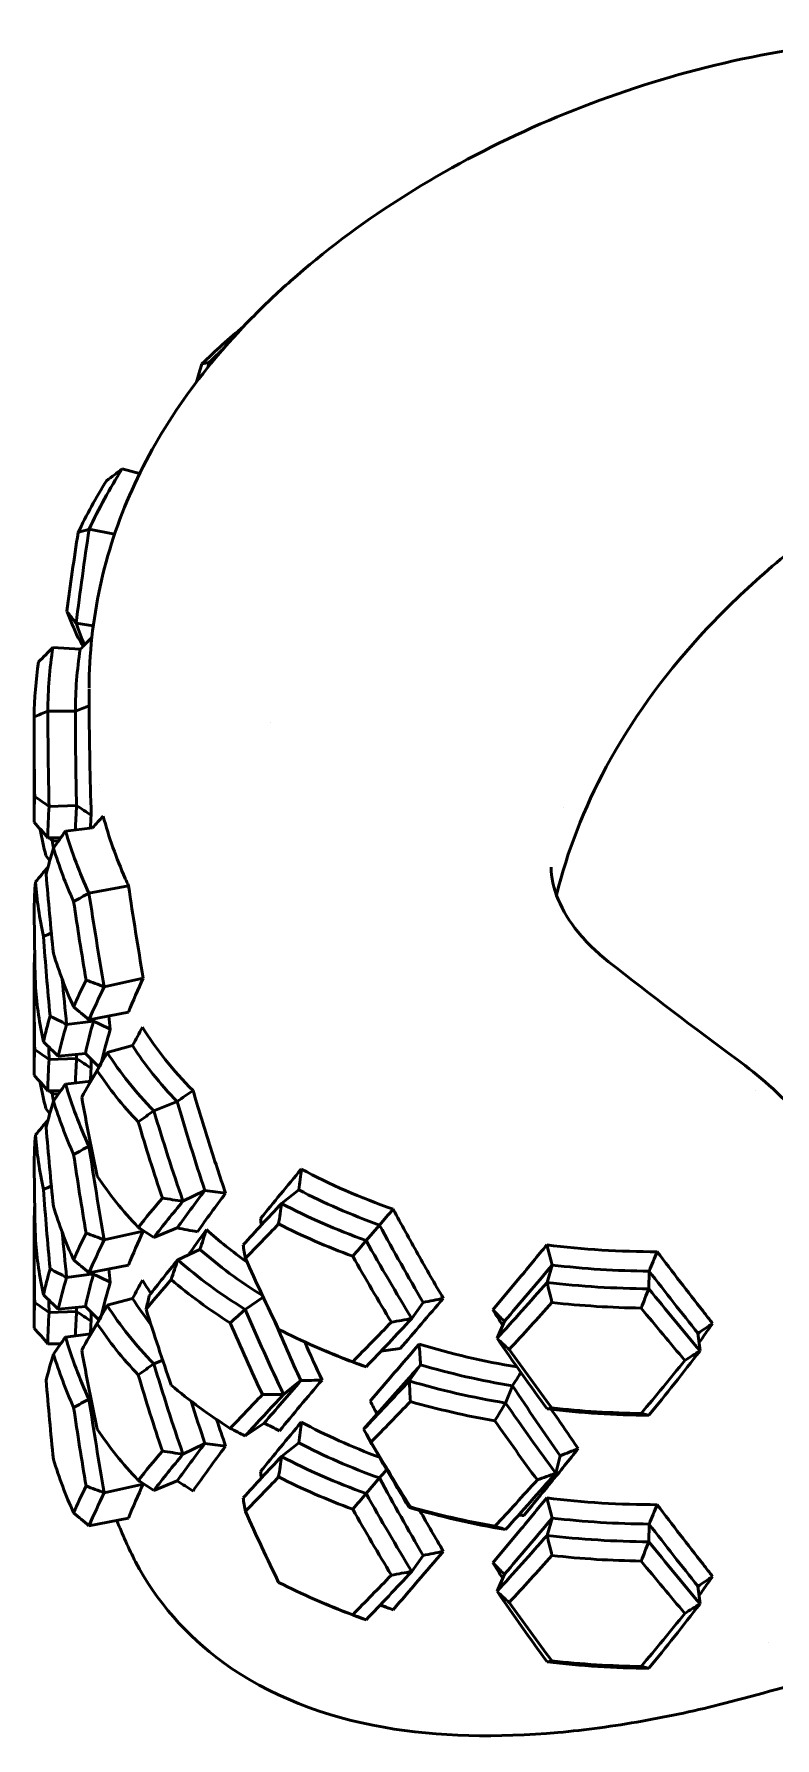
# Model space of a CAD drawing. Header units: millimetres. Extents: x 36 to 3196, y 27 to 5967.
# Drawn here: x 1742 to 1768.9, y 5431 to 5492.9 of the extents above; entities that cross this region are included whole.
import ezdxf

# ---------------------------------------------------------------- set-up
doc = ezdxf.new("R2010")
doc.units = ezdxf.units.MM
doc.layers.add('외형선(ISO)', color=7, linetype='Continuous', lineweight=50)

msp = doc.modelspace()

# ---------------------------------------------------------------- linework, layer by layer
at = {"layer": '외형선(ISO)'}
for p, q in [((1748.3756, 5481.0228), (1748.4487, 5480.9921)), ((1745.8436, 5476.9808), (1745.2098, 5477.1479)), ((1744.0079, 5474.958), (1744.9316, 5474.7814)), ((1743.5362, 5471.5386), (1744.1542, 5471.4418)), ((1743.6854, 5470.5996), (1742.6904, 5470.6639)), ((1744.0088, 5469.184), (1744.0088, 5469.1842)), ((1744.0089, 5469.1489), (1744.0089, 5468.722)), ((1742.5089, 5468.3447), (1743.5089, 5468.3445)), ((1742.0089, 5464.4889), (1742.0089, 5467.5929)), ((1750.6089, 5467.9194), (1750.6089, 5467.9194)), ((1744.4014, 5465.6902), (1744.4014, 5465.6902)), ((1742.5536, 5464.8855), (1743.5524, 5464.9174)), ((1761.2437, 5464.8613), (1761.2438, 5464.8614)), ((1742.981, 5463.7483), (1742.5089, 5463.7484)), ((1744.1313, 5464.1078), (1743.149, 5463.9873)), ((1742.6705, 5463.6386), (1742.894, 5463.625)), ((1744.0029, 5461.7309), (1745.4408, 5462.0054)), ((1742.0089, 5455.2963), (1742.0089, 5458.4004)), ((1745.9751, 5458.6483), (1744.5603, 5458.328)), ((1743.188, 5456.9638), (1744.1692, 5457.0879)), ((1745.4408, 5457.4091), (1744.0029, 5457.1347)), ((1742.5536, 5455.6929), (1743.5524, 5455.7249)), ((1743.8733, 5455.9029), (1742.8837, 5455.8105)), ((1745.5878, 5456.1928), (1744.6621, 5455.9496)), ((1742.981, 5454.5558), (1742.5089, 5454.5559)), ((1742.6705, 5454.4461), (1742.894, 5454.4325)), ((1744.0712, 5454.9079), (1743.149, 5454.7948)), ((1768.2377, 5454.5769), (1768.2377, 5454.577)), ((1747.2085, 5454.1653), (1746.3619, 5453.8232)), ((1744.0029, 5452.5384), (1744.0745, 5452.5521)), ((1748.2172, 5450.9285), (1747.4199, 5450.5406)), ((1751.6295, 5450.9554), (1750.9985, 5450.4567)), ((1745.9751, 5449.4558), (1744.5603, 5449.1355)), ((1746.3619, 5449.2269), (1747.2085, 5449.569)), ((1754.564, 5449.6755), (1754.0762, 5449.1144)), ((1742.0089, 5446.1038), (1742.0089, 5449.2078)), ((1745.4408, 5448.2166), (1744.0029, 5447.9421)), ((1748.0359, 5448.7868), (1747.2296, 5448.4066)), ((1760.8379, 5448.2209), (1760.6561, 5447.5889)), ((1743.188, 5447.7713), (1744.1692, 5447.8953)), ((1764.3678, 5448.0021), (1764.3582, 5447.3593)), ((1745.5878, 5447.0003), (1744.6621, 5446.7571)), ((1750.3386, 5447.0494), (1749.681, 5446.6087)), ((1742.5536, 5446.5004), (1743.5524, 5446.5324)), ((1743.8733, 5446.7104), (1742.8837, 5446.618)), ((1756.1493, 5446.8645), (1755.7389, 5446.2784)), ((1759.1083, 5446.1785), (1758.8421, 5445.5589)), ((1766.2185, 5445.1016), (1766.1416, 5445.7424)), ((1742.981, 5445.3633), (1742.5089, 5445.3634)), ((1744.0712, 5445.7154), (1743.149, 5445.6023)), ((1746.6819, 5444.7599), (1746.3619, 5444.6306)), ((1752.8682, 5444.9861), (1752.5962, 5445.0994)), ((1756.0596, 5444.5925), (1755.6447, 5444.0077)), ((1751.7061, 5444.0211), (1751.0789, 5443.5205)), ((1744.0029, 5443.3459), (1744.0745, 5443.3596)), ((1759.4015, 5443.8298), (1759.1496, 5443.2078)), ((1754.4781, 5442.8121), (1753.9861, 5442.2525)), ((1749.681, 5442.0124), (1750.3732, 5442.4763)), ((1748.2172, 5441.736), (1747.4199, 5441.3481)), ((1751.6295, 5441.7628), (1750.9985, 5441.2641)), ((1760.9696, 5440.6588), (1761.1368, 5441.2925)), ((1745.9751, 5440.2633), (1744.5603, 5439.9429)), ((1747.2085, 5440.3765), (1746.3619, 5440.0344)), ((1754.564, 5440.483), (1754.0762, 5439.9218)), ((1745.4408, 5439.024), (1744.0029, 5438.7496)), ((1760.8379, 5439.0284), (1760.6561, 5438.3963)), ((1764.3678, 5438.8095), (1764.3582, 5438.1668)), ((1756.1493, 5437.672), (1755.7389, 5437.0858)), ((1759.1083, 5436.986), (1758.8421, 5436.3664)), ((1766.2185, 5435.909), (1766.1416, 5436.5499)), ((1752.8682, 5435.7935), (1752.5962, 5435.9069)), ((1768.7227, 5434.51), (1768.7227, 5434.51))]:
    msp.add_line(p, q, dxfattribs=at)
for centre, major_axis, ratio, start_param, end_param in [((1778.6265, 5467.956), (36.6177, 0), 0.6427876, 2.4848437, 2.5559481), ((1778.6265, 5468.339), (36.1177, 0), 0.6427876, 2.5379706, 2.5636088), ((1707.2372, 5431.8312), (46.0368, 48.4597), 0.2102657, 0.2927116, 0.3040821), ((1778.6265, 5467.956), (-36.6177, 0), 0.6427876, 5.9016646, 5.9864106), ((1778.6265, 5468.339), (-36.1177, 0), 0.6427876, 5.8940039, 5.9940713), ((1759.7819, 5496.1438), (-51.9855, -42.0162), 0.0895943, 1.203784, 1.2151542), ((1717.6962, 5419.4603), (38.6466, 54.5359), 0.3735652, 0.4393214, 0.4506918), ((1829.0308, 5499.2318), (95.7364, 0), 0.6427876, 3.6003631, 3.6083764), ((1739.5618, 5490.7297), (-44.6529, -49.7391), 0.2398402, 1.366108, 1.3774783), ((1778.6265, 5468.339), (-36.1177, 0), 0.6427876, 6.1828737, 6.2829412), ((1778.6265, 5468.339), (-35.1177, 0), 0.6427876, 6.1828737, 6.2829412), ((1717.6957, 5454.028), (-34.773, 57.085), 0.4633136, 4.7224056, 4.7276657), ((1741.579, 5489.0297), (-42.4686, -46.9552), 0.2241815, 1.3759878, 1.3855955), ((1778.6265, 5467.956), (-36.6177, 0), 0.6427876, 6.1905344, 6.2752805), ((1778.6265, 5468.722), (-34.6177, 0), 0.6427876, 0, 0.0080949), ((1733.2043, 5409.5172), (31.477, 58.9654), 0.5405831, 0.5698813, 0.5812518), ((1735.569, 5412.257), (28.8996, 56.3301), 0.5483094, 0.5512731, 0.5633493), ((1812.2329, 5507.0862), (95.7364, 0), 0.6427876, 3.8892329, 3.8972463), ((1733.204, 5444.0848), (-42.0724, 51.9401), 0.2962959, 4.8538341, 4.8652044), ((1815.0729, 5508.9996), (99.0875, 0), 0.6427876, 3.9060027, 3.9137424), ((1829.8215, 5432.1258), (-99.0878, 0), 0.6427876, 5.7493833, 5.757123), ((1778.6265, 5468.339), (-34.6177, 0), 0.6427876, 0.1718803, 0.2764005), ((1821.0738, 5498.9533), (95.7364, 0), 0.6427876, 3.744798, 3.7463867), ((1821.0738, 5498.9533), (95.7364, 0), 0.6427876, 3.7506345, 3.7528113), ((1722.5793, 5481.8371), (-37.285, -55.4758), 0.4048837, 1.5094279, 1.5207983), ((1778.6265, 5468.339), (-36.1177, 0), 0.6427876, 0.1885582, 0.2886257), ((1724.8903, 5444.0996), (-38.3927, 54.7162), 0.3793982, 4.7908663, 4.7944428), ((1778.6265, 5467.956), (-36.6177, 0), 0.6427876, 0.1962189, 0.280965), ((1730.5699, 5482.0822), (-40.9498, -52.8296), 0.3213521, 1.4399289, 1.4505738), ((1778.6265, 5463.3597), (-36.6177, 0), 0.6427876, 0.051784, 0.1365301), ((1778.6265, 5468.339), (-34.6177, 0), 0.6427876, 0.2764005, 0.2886257), ((1752.4765, 5402.8249), (24.6747, 62.121), 0.6974778, 0.6884521, 0.6998224), ((1742.4638, 5401.1271), (28.0249, 60.6822), 0.6211418, 0.6356819, 0.6417719), ((1778.6265, 5458.7635), (-36.6177, 0), 0.6427876, 6.2493716, 6.2752805), ((1778.6265, 5464.1258), (-36.6177, 0), 0.6427876, 0.1962189, 0.280965), ((1733.2043, 5400.3247), (31.477, 58.9654), 0.5405831, 0.5805284, 0.5812518), ((1778.6265, 5459.5295), (-36.6177, 0), 0.6427876, 0.051784, 0.1365301), ((1792.6501, 5511.5392), (-95.7364, 0), 0.6427876, 1.0365101, 1.0445234), ((1752.4765, 5437.3934), (-49.466, 44.9552), 0.1393998, 5.009178, 5.0205483), ((1802.6921, 5505.1717), (95.7364, 0), 0.6427876, 4.0336678, 4.0416812), ((1805.074, 5507.3279), (99.0875, 0), 0.6427876, 4.0504376, 4.0581773), ((1742.4637, 5435.6947), (-45.7795, 48.7042), 0.2157372, 4.9290594, 4.9404297), ((1764.5637, 5461.5616), (-20, 0), 0.6427876, 0.3735994, 0.5756728), ((1812.2329, 5497.8936), (95.7364, 0), 0.6427876, 3.8892329, 3.8972463), ((1815.0729, 5499.807), (99.0875, 0), 0.6427876, 3.9060027, 3.9137424), ((1744.3227, 5437.4494), (-43.5487, 45.9552), 0.2000776, 4.919524, 4.9305637), ((1764.5637, 5461.1786), (-21.5, 0), 0.6427876, 0.3880336, 0.5612387), ((1764.5637, 5461.1786), (-20.5, 0), 0.6427876, 0.3880336, 0.5612387), ((1733.204, 5434.8923), (-42.0724, 51.9401), 0.2962959, 4.8538341, 4.8652044), ((1764.5637, 5460.7956), (22, 0), 0.6427876, 3.542116, 3.6903415), ((1821.0738, 5489.7608), (95.7364, 0), 0.6427876, 3.744798, 3.7463867), ((1821.0738, 5489.7608), (95.7364, 0), 0.6427876, 3.7506345, 3.7528113), ((1722.5793, 5472.6446), (-37.285, -55.4758), 0.4048837, 1.5094279, 1.5207983), ((1778.6265, 5459.1465), (-36.1177, 0), 0.6427876, 0.1885582, 0.2886257), ((1724.8903, 5434.9071), (-38.3927, 54.7162), 0.3793982, 4.7908663, 4.7944428), ((1778.6265, 5458.7635), (-36.6177, 0), 0.6427876, 0.1962189, 0.280965), ((1730.5699, 5472.8896), (-40.9498, -52.8296), 0.3213521, 1.4399289, 1.4505738), ((1778.6265, 5454.1672), (-36.6177, 0), 0.6427876, 0.051784, 0.1365301), ((1752.4765, 5393.6324), (24.6747, 62.121), 0.6974778, 0.6884521, 0.6998224), ((1764.5637, 5456.9654), (22, 0), 0.6427876, 3.542116, 3.6903415), ((1764.5637, 5461.5616), (20, 0), 0.6427876, 4.0151921, 4.2172655), ((1742.4638, 5391.9346), (28.0249, 60.6822), 0.6211418, 0.6356819, 0.6417719), ((1760.0599, 5487.0548), (57.4367, 0), 0.6427876, 4.5047123, 4.5181044), ((1764.5637, 5461.1786), (-20.5, 0), 0.6427876, 0.8880336, 1.0612387), ((1778.6265, 5449.5709), (-36.6177, 0), 0.6427876, 6.2493716, 6.2752805), ((1778.6265, 5454.9332), (-36.6177, 0), 0.6427876, 0.1962189, 0.280965), ((1759.4005, 5484.5582), (54.2612, 0), 0.6427876, 4.475568, 4.4897581), ((1764.5637, 5461.1786), (-21.5, 0), 0.6427876, 0.8880336, 1.0612387), ((1733.204, 5391.1313), (31.4776, 58.9662), 0.5405817, 0.58053, 0.5812533), ((1763.8682, 5484.9026), (-57.4374, -0.0003), 0.6427983, 1.2765143, 1.2899062), ((1764.5637, 5456.9654), (20, 0), 0.6427876, 3.7601921, 3.8782395), ((1807.5264, 5452.5915), (-57.4371, 0), 0.6427876, 0.0727605, 0.0791241), ((1764.5637, 5460.7956), (-22, 0), 0.6427876, 0.9005234, 1.0487488), ((1778.6265, 5450.337), (-36.6177, 0), 0.6427876, 0.051784, 0.1365301), ((1792.6501, 5502.3466), (-95.7364, 0), 0.6427876, 1.0365101, 1.0445234), ((1803.5907, 5452.4733), (-54.2612, 0), 0.6427876, 0.1011068, 0.1152969), ((1764.5637, 5461.5616), (20, 0), 0.6427876, 4.5151921, 4.7172655), ((1752.4765, 5428.2008), (-49.466, 44.9552), 0.1393998, 5.009178, 5.0205483), ((1764.5637, 5456.5824), (-21.5, 0), 0.6427876, 0.6330336, 0.8062387), ((1764.5637, 5456.5824), (-20.5, 0), 0.6427876, 0.6330336, 0.8018891), ((1764.5637, 5461.1786), (-20.5, 0), 0.6427876, 1.3880336, 1.5612387), ((1802.6921, 5495.9792), (95.7364, 0), 0.6427876, 4.0336678, 4.0416812), ((1805.074, 5498.1354), (99.0875, 0), 0.6427876, 4.0504376, 4.0581773), ((1764.5637, 5452.3691), (-20, 0), 0.6427876, 0.3735994, 0.4147777), ((1764.5637, 5456.1993), (-22, 0), 0.6427876, 0.6455234, 0.7937488), ((1742.4637, 5426.5022), (-45.7795, 48.7042), 0.2157372, 4.9290594, 4.9404297), ((1764.5637, 5451.9861), (-20.5, 0), 0.6427876, 0.3880336, 0.4668327), ((1799.8144, 5441.7564), (-54.2612, 0), 0.6427876, 6.1292921, 6.1434822), ((1739.5974, 5482.2179), (57.4367, 0), 0.6427876, 5.0047123, 5.0181044), ((1764.5637, 5461.1786), (-21.5, 0), 0.6427876, 1.3880336, 1.5612387), ((1812.2329, 5488.7011), (95.7364, 0), 0.6427876, 3.8892329, 3.8972463), ((1815.0729, 5490.6145), (99.0875, 0), 0.6427876, 3.9060027, 3.9137424), ((1744.3227, 5428.2569), (-43.5487, 45.9552), 0.2000776, 4.919524, 4.9305637), ((1764.5637, 5451.9861), (-21.5, 0), 0.6427876, 0.3880336, 0.5612387), ((1806.9573, 5466.6009), (-57.4367, 0), 0.6427876, 0.5727605, 0.5861526), ((1764.5637, 5460.7956), (-22, 0), 0.6427876, 1.4005234, 1.5487488), ((1719.39, 5488.825), (70.324, -79.2608), 0.0825659, 0.930021, 0.9366571), ((1733.204, 5425.6998), (-42.0724, 51.9401), 0.2962959, 4.8538341, 4.8652044), ((1764.5637, 5451.6031), (-22, 0), 0.6427876, 0.4005234, 0.5487488), ((1764.5637, 5456.9654), (22, 0), 0.6427876, 4.042116, 4.1903415), ((1740.8807, 5479.8237), (54.2612, 0), 0.6427876, 4.975568, 4.9897581), ((1725.2473, 5471.6672), (-57.4368, 0), 0.6427876, 2.3631197, 2.376486), ((1719.39, 5522.0421), (-4.7628, -105.854), 0.6657009, 0.7944166, 0.8010527), ((1722.5793, 5463.452), (-37.285, -55.4758), 0.4048837, 1.5094279, 1.5207983), ((1778.6265, 5449.954), (-36.1177, 0), 0.6427876, 0.1885582, 0.2886257), ((1742.8311, 5481.2214), (-57.4374, 0.0002), 0.6427985, 1.7774123, 1.7899122), ((1764.5637, 5456.9654), (20, 0), 0.6427876, 4.2701921, 4.4597871), ((1803.5919, 5465.2846), (-54.2612, 0), 0.6427876, 0.6011068, 0.6152969), ((1778.6265, 5449.5709), (-36.6177, 0), 0.6427876, 0.1962189, 0.280965), ((1764.5637, 5456.5824), (21.5, 0), 0.6427876, 4.1372186, 4.2028313), ((1764.5637, 5456.5824), (-20.5, 0), 0.6427876, 1.1430336, 1.3162387), ((1728.1594, 5469.9615), (-54.2612, 0), 0.6427876, 2.3339754, 2.3481655), ((1749.5628, 5480.915), (57.4367, 0), 0.6427876, 4.7497123, 4.7631044), ((1764.5637, 5456.5824), (-21.5, 0), 0.6427876, 1.1430336, 1.3162387), ((1752.4765, 5384.4399), (24.6747, 62.121), 0.6974778, 0.6884521, 0.6998224), ((1764.5637, 5452.3691), (22, 0), 0.6427876, 3.787116, 3.9353415), ((1749.8652, 5478.3902), (54.2612, 0), 0.6427876, 4.720568, 4.7347581), ((1808.6047, 5455.1644), (-57.4367, 0), 0.6427876, 0.3277605, 0.3411526), ((1764.5637, 5456.1993), (-22, 0), 0.6427876, 1.1555234, 1.3037488), ((1764.5637, 5456.5824), (21.5, 0), 0.6427876, 4.5296262, 4.7028313), ((1764.5637, 5456.9654), (22, 0), 0.6427876, 4.542116, 4.6903415), ((1764.5637, 5447.7728), (22, 0), 0.6427876, 3.542116, 3.6903415), ((1764.5637, 5452.3691), (20, 0), 0.6427876, 4.0151921, 4.1888933), ((1804.843, 5454.4121), (-54.2612, 0), 0.6427876, 0.3561068, 0.3702969), ((1759.4005, 5475.3657), (54.2612, 0), 0.6427876, 4.475568, 4.4897581), ((1760.0599, 5477.8623), (57.4367, 0), 0.6427876, 4.5047123, 4.5181044), ((1764.5637, 5451.9861), (-20.5, 0), 0.6427876, 0.8880336, 1.0612387), ((1731.2465, 5472.8189), (-57.4367, 0), 0.6427876, 2.1181197, 2.1315117), ((1778.6265, 5445.7407), (-36.6177, 0), 0.6427876, 0.1962189, 0.280965), ((1764.5637, 5451.9861), (-21.5, 0), 0.6427876, 0.8880336, 1.0612387), ((1792.6501, 5493.1541), (-95.7364, 0), 0.6427876, 1.0365101, 1.0445234), ((1807.5259, 5443.3989), (-57.4367, 0), 0.6427876, 0.0727605, 0.0791241), ((1764.5637, 5451.6031), (-22, 0), 0.6427876, 0.9005234, 1.0487488), ((1733.4279, 5470.7103), (-54.2612, 0), 0.6427876, 2.0889754, 2.1031655), ((1803.5907, 5443.2808), (-54.2612, 0), 0.6427876, 0.1011068, 0.1152969), ((1764.5637, 5452.3691), (20, 0), 0.6427876, 4.5151921, 4.7172655), ((1752.4765, 5419.0083), (-49.466, 44.9552), 0.1393998, 5.009178, 5.0205483), ((1764.5637, 5451.9861), (21.5, 0), 0.6427876, 4.2846262, 4.4578313), ((1764.5637, 5452.3691), (22, 0), 0.6427876, 4.297116, 4.4453415), ((1764.5637, 5451.6031), (20, 0), 0.6427876, 4.4630824, 4.4722655), ((1764.5637, 5451.9861), (-20.5, 0), 0.6427876, 1.3880336, 1.5612387), ((1764.5637, 5451.9861), (-21.5, 0), 0.6427876, 1.3880336, 1.5612387), ((1739.5974, 5473.0253), (57.4367, 0), 0.6427876, 5.0047123, 5.0181044), ((1750.133, 5439.7431), (-4.4352, -2.3084), 0.8098143, 6.2831823, 6.283189), ((1740.8807, 5470.6312), (54.2612, 0), 0.6427876, 4.975568, 4.9897581), ((1806.9573, 5457.4084), (-57.4367, 0), 0.6427876, 0.5727605, 0.5861526), ((1764.5637, 5451.6031), (-22, 0), 0.6427876, 1.4005234, 1.5487488), ((1719.39, 5479.6325), (70.324, -79.2608), 0.0825659, 0.930021, 0.9366571), ((1764.5637, 5447.7728), (22, 0), 0.6427876, 4.042116, 4.1903415), ((1725.2473, 5462.4746), (-57.4368, 0), 0.6427876, 2.3631197, 2.376486), ((1719.39, 5512.8495), (-4.7628, -105.854), 0.6657009, 0.7944166, 0.8010527), ((1764.5637, 5447.0068), (20, 0), 0.6427876, 4.1901343, 4.2172655), ((1803.5919, 5456.0921), (-54.2612, 0), 0.6427876, 0.6011068, 0.6152969), ((1728.1594, 5460.769), (-54.2612, 0), 0.6427876, 2.3339754, 2.3481655), ((1764.5637, 5447.3898), (21.5, 0), 0.6427876, 4.1372186, 4.2028313), ((1764.5637, 5447.3898), (21.5, 0), 0.6427876, 4.5296262, 4.7028313), ((1764.5637, 5447.7728), (22, 0), 0.6427876, 4.542116, 4.6903415)]:
    msp.add_ellipse(centre, major_axis=major_axis, ratio=ratio, start_param=start_param, end_param=end_param, dxfattribs=at)
for points, knots in [([(1751.3458, 5483.9863), (1753.723, 5486.0909), (1756.6199, 5487.9521), (1761.4038, 5490.1393), (1763.0767, 5490.7722), (1766.5233, 5491.8018), (1768.308, 5492.2027), (1772.6449, 5492.8394), (1775.2541, 5492.9495), (1777.837, 5492.7701)], [0, 0, 0, 0, 1.1377404, 1.1377404, 1.7013448, 1.7013448, 2.2619713, 2.2619713, 3.0420579, 3.0420579, 3.0420579, 3.0420579]), ([(1744.0088, 5469.1842), (1744.0088, 5471.6651), (1744.5508, 5474.1361), (1746.5832, 5478.6514), (1748.079, 5480.7506), (1750.3715, 5483.0932), (1750.8485, 5483.546), (1751.3458, 5483.9863)], [0, 0, 0, 0, 0.9631201, 0.9631201, 1.9259897, 1.9259897, 2.1640129, 2.1640129, 2.1640129, 2.1640129]), ([(1783.2881, 5481.2589), (1780.96, 5480.5326), (1778.7362, 5479.6569), (1774.5783, 5477.6325), (1772.644, 5476.4839), (1769.1379, 5473.9462), (1767.5659, 5472.557), (1764.8505, 5469.5769), (1763.7071, 5467.9856), (1762.0002, 5464.8182), (1761.3907, 5463.2562), (1760.999, 5461.6613)], [4.22147915, 4.22147915, 4.22147915, 4.22147915, 4.41784313, 4.41784313, 4.61420711, 4.61420711, 4.81057109, 4.81057109, 5.00693507, 5.00693507, 5.18382641, 5.18382641, 5.18382641, 5.18382641]), ([(1760.8046, 5462.6752), (1760.8046, 5462.3161), (1760.8899, 5461.9108), (1761.2271, 5461.1085), (1761.4746, 5460.7026), (1762.0945, 5459.9379), (1762.4731, 5459.5693), (1762.8944, 5459.2409)], [0, 0, 0, 0, 0.17520145, 0.17520145, 0.34183772, 0.34183772, 0.50751576, 0.50751576, 0.50751576, 0.50751576]), ([(1745.9433, 5456.8697), (1745.8847, 5456.7566), (1745.8257, 5456.6437), (1745.7072, 5456.418), (1745.6477, 5456.3053), (1745.5878, 5456.1928)], [0, 0, 0, 0, 0.038256461, 0.038256461, 0.076512757, 0.076512757, 0.076512757, 0.076512757]), ([(1744.6621, 5455.9496), (1744.6032, 5455.838), (1744.5439, 5455.7266), (1744.4248, 5455.504), (1744.365, 5455.3929), (1744.3049, 5455.2819)], [0, 0, 0, 0, 0.037874523, 0.037874523, 0.075749051, 0.075749051, 0.075749051, 0.075749051]), ([(1747.2085, 5454.1653), (1747.3044, 5454.2327), (1747.4006, 5454.2995), (1747.5935, 5454.4321), (1747.6902, 5454.4978), (1747.7872, 5454.563)], [0.000000987, 0.000000987, 0.000000987, 0.000000987, 0.038257658, 0.038257658, 0.076514363, 0.076514363, 0.076514363, 0.076514363]), ([(1747.7872, 5454.563), (1747.9705, 5453.9345), (1748.161, 5453.3091), (1748.5558, 5452.0645), (1748.76, 5451.4455), (1748.971, 5450.8298)], [-0.4041666, -0.4041666, -0.4041666, -0.4041666, -0.20208427, -0.20208427, 0, 0, 0, 0]), ([(1745.7938, 5453.4192), (1745.888, 5453.4875), (1745.9825, 5453.5553), (1746.1718, 5453.69), (1746.2668, 5453.7568), (1746.3619, 5453.8232)], [0.00000098, 0.00000098, 0.00000098, 0.00000098, 0.037875541, 0.037875541, 0.075750116, 0.075750116, 0.075750116, 0.075750116]), ([(1750.2412, 5449.9075), (1750.4763, 5450.1994), (1750.7174, 5450.495), (1751.2114, 5451.0943), (1751.4641, 5451.398), (1751.7223, 5451.7058)], [-0.40416658, -0.40416658, -0.40416658, -0.40416658, -0.20208232, -0.20208232, 0, 0, 0, 0]), ([(1751.7223, 5451.7058), (1751.7079, 5451.5808), (1751.6929, 5451.4557), (1751.662, 5451.2055), (1751.646, 5451.0804), (1751.6295, 5450.9554)], [0, 0, 0, 0, 0.038256461, 0.038256461, 0.076512756, 0.076512756, 0.076512756, 0.076512756]), ([(1748.971, 5450.8298), (1748.7902, 5450.5915), (1748.6143, 5450.3556), (1748.2725, 5449.8887), (1748.1067, 5449.6576), (1747.9461, 5449.4288)], [-0.34642484, -0.34642484, -0.34642484, -0.34642484, -0.1732124, -0.1732124, -0.00000099, -0.00000099, -0.00000099, -0.00000099]), ([(1750.9985, 5450.4567), (1750.9826, 5450.3328), (1750.9662, 5450.209), (1750.9325, 5449.9613), (1750.9151, 5449.8375), (1750.8973, 5449.7137)], [0, 0, 0, 0, 0.037874523, 0.037874523, 0.07574906, 0.07574906, 0.07574906, 0.07574906]), ([(1754.564, 5449.6755), (1754.6458, 5449.7721), (1754.7282, 5449.8682), (1754.8938, 5450.0597), (1754.9771, 5450.1549), (1755.0609, 5450.2497)], [0.000000987, 0.000000987, 0.000000987, 0.000000987, 0.03825766, 0.03825766, 0.076514367, 0.076514367, 0.076514367, 0.076514367]), ([(1755.0609, 5450.2497), (1755.3573, 5449.7), (1755.6576, 5449.1551), (1756.2657, 5448.0751), (1756.5734, 5447.5402), (1756.8844, 5447.0102)], [-0.4041666, -0.4041666, -0.4041666, -0.4041666, -0.20208428, -0.20208428, 0, 0, 0, 0]), ([(1746.3619, 5449.2269), (1746.2668, 5449.2876), (1746.1718, 5449.3481), (1745.9825, 5449.4688), (1745.888, 5449.529), (1745.7938, 5449.589)], [0, 0, 0, 0, 0.037874481, 0.037874481, 0.075748948, 0.075748948, 0.075748948, 0.075748948]), ([(1747.6271, 5448.5941), (1747.6529, 5448.632), (1747.6789, 5448.6701), (1747.8862, 5448.9726), (1748.0746, 5449.2399), (1748.2699, 5449.5104)], [-0.23121183, -0.23121183, -0.23121183, -0.23121183, -0.20208232, -0.20208232, 0, 0, 0, 0]), ([(1748.2699, 5449.5104), (1748.2317, 5449.3897), (1748.1932, 5449.269), (1748.1152, 5449.0278), (1748.0757, 5448.9073), (1748.0359, 5448.7868)], [0, 0, 0, 0, 0.038256461, 0.038256461, 0.076512755, 0.076512755, 0.076512755, 0.076512755]), ([(1753.5933, 5448.5379), (1753.6729, 5448.6347), (1753.7529, 5448.7312), (1753.9139, 5448.9234), (1753.9948, 5449.0191), (1754.0762, 5449.1144)], [0.000000971, 0.000000971, 0.000000971, 0.000000971, 0.037875544, 0.037875544, 0.075750122, 0.075750122, 0.075750122, 0.075750122]), ([(1758.6871, 5446.5922), (1759.009, 5446.9755), (1759.3334, 5447.3639), (1759.9864, 5448.1515), (1760.315, 5448.5506), (1760.6453, 5448.955)], [-0.40416658, -0.40416658, -0.40416658, -0.40416658, -0.20208232, -0.20208232, 0, 0, 0, 0]), ([(1760.6453, 5448.955), (1760.6786, 5448.8331), (1760.7113, 5448.7109), (1760.7755, 5448.4662), (1760.807, 5448.3437), (1760.8379, 5448.2209)], [0, 0, 0, 0, 0.038256461, 0.038256461, 0.076512756, 0.076512756, 0.076512756, 0.076512756]), ([(1747.2296, 5448.4066), (1747.1905, 5448.2873), (1747.1511, 5448.168), (1747.0713, 5447.9297), (1747.0311, 5447.8106), (1746.9904, 5447.6917)], [0, 0, 0, 0, 0.037874523, 0.037874523, 0.075749058, 0.075749058, 0.075749058, 0.075749058]), ([(1764.3678, 5448.0021), (1764.4155, 5448.1199), (1764.4638, 5448.2375), (1764.5616, 5448.4722), (1764.6111, 5448.5892), (1764.6612, 5448.706)], [0.000000987, 0.000000987, 0.000000987, 0.000000987, 0.038257663, 0.038257663, 0.076514374, 0.076514374, 0.076514374, 0.076514374]), ([(1745.9433, 5447.6772), (1745.8847, 5447.5641), (1745.8257, 5447.4511), (1745.7072, 5447.2255), (1745.6477, 5447.1128), (1745.5878, 5447.0003)], [0, 0, 0, 0, 0.038256461, 0.038256461, 0.076512757, 0.076512757, 0.076512757, 0.076512757]), ([(1756.8844, 5447.0102), (1756.6178, 5446.6984), (1756.3537, 5446.3903), (1755.8307, 5445.7815), (1755.5719, 5445.4807), (1755.3159, 5445.1835)], [-0.34642484, -0.34642484, -0.34642484, -0.34642484, -0.1732124, -0.1732124, -0.00000099, -0.00000099, -0.00000099, -0.00000099]), ([(1760.6561, 5447.5889), (1760.6872, 5447.4675), (1760.7177, 5447.346), (1760.7776, 5447.1026), (1760.8069, 5446.9808), (1760.8358, 5446.8588)], [0, 0, 0, 0, 0.037874523, 0.037874523, 0.075749059, 0.075749059, 0.075749059, 0.075749059]), ([(1764.0787, 5446.6577), (1764.1242, 5446.7751), (1764.1702, 5446.8923), (1764.2634, 5447.1261), (1764.3105, 5447.2428), (1764.3582, 5447.3593)], [0.000000971, 0.000000971, 0.000000971, 0.000000971, 0.037875541, 0.037875541, 0.075750114, 0.075750114, 0.075750114, 0.075750114]), ([(1744.6621, 5446.7571), (1744.6032, 5446.6455), (1744.5439, 5446.5341), (1744.4248, 5446.3115), (1744.365, 5446.2004), (1744.3049, 5446.0894)], [0, 0, 0, 0, 0.037874523, 0.037874523, 0.07574906, 0.07574906, 0.07574906, 0.07574906]), ([(1749.1378, 5446.1168), (1749.2277, 5446.1996), (1749.3179, 5446.2821), (1749.4989, 5446.4461), (1749.5898, 5446.5276), (1749.681, 5446.6087)], [0.000000971, 0.000000971, 0.000000971, 0.000000971, 0.037875544, 0.037875544, 0.075750121, 0.075750121, 0.075750121, 0.075750121]), ([(1754.2256, 5443.2792), (1754.5139, 5443.6141), (1754.8066, 5443.9537), (1755.4001, 5444.6427), (1755.7008, 5444.9919), (1756.0052, 5445.3462)], [-0.40416658, -0.40416658, -0.40416658, -0.40416658, -0.20208232, -0.20208232, 0, 0, 0, 0]), ([(1756.0052, 5445.3462), (1756.0154, 5445.2208), (1756.0251, 5445.0952), (1756.0432, 5444.844), (1756.0517, 5444.7183), (1756.0596, 5444.5925)], [0, 0, 0, 0, 0.038256461, 0.038256461, 0.076512754, 0.076512754, 0.076512754, 0.076512754]), ([(1745.7938, 5444.2267), (1745.888, 5444.295), (1745.9825, 5444.3628), (1746.1718, 5444.4975), (1746.2668, 5444.5643), (1746.3619, 5444.6306)], [0.000000971, 0.000000971, 0.000000971, 0.000000971, 0.037875541, 0.037875541, 0.075750116, 0.075750116, 0.075750116, 0.075750116]), ([(1754.0762, 5444.5181), (1753.9948, 5444.5498), (1753.9139, 5444.5814), (1753.7529, 5444.6446), (1753.6729, 5444.6762), (1753.5933, 5444.7077)], [0, 0, 0, 0, 0.037874523, 0.037874523, 0.075749059, 0.075749059, 0.075749059, 0.075749059]), ([(1752.4745, 5444.0429), (1752.2062, 5443.7268), (1751.9431, 5443.4152), (1751.4277, 5442.8003), (1751.1755, 5442.497), (1750.9291, 5442.1977)], [-0.40416657, -0.40416657, -0.40416657, -0.40416657, -0.20208232, -0.20208232, 0, 0, 0, 0]), ([(1755.6447, 5444.0077), (1755.653, 5443.8832), (1755.6608, 5443.7586), (1755.6752, 5443.5094), (1755.6819, 5443.3847), (1755.688, 5443.2599)], [0, 0, 0, 0, 0.037874523, 0.037874523, 0.075749059, 0.075749059, 0.075749059, 0.075749059]), ([(1759.4015, 5443.8298), (1759.468, 5443.9387), (1759.535, 5444.0471), (1759.6368, 5444.2098), (1759.671, 5444.2642), (1759.7054, 5444.3186)], [0.000000987, 0.000000987, 0.000000987, 0.000000987, 0.038257659, 0.038257659, 0.057557641, 0.057557641, 0.057557641, 0.057557641]), ([(1758.7582, 5442.5593), (1758.8225, 5442.668), (1758.8872, 5442.7764), (1759.0176, 5442.9925), (1759.0834, 5443.1003), (1759.1496, 5443.2078)], [0.000000971, 0.000000971, 0.000000971, 0.000000971, 0.037875545, 0.037875545, 0.075750123, 0.075750123, 0.075750123, 0.075750123]), ([(1760.8358, 5443.0286), (1760.8069, 5443.0222), (1760.7776, 5443.016), (1760.7177, 5443.004), (1760.6872, 5442.9982), (1760.6561, 5442.9926)], [0.000000971, 0.000000971, 0.000000971, 0.000000971, 0.037875546, 0.037875546, 0.075750126, 0.075750126, 0.075750126, 0.075750126]), ([(1764.3582, 5442.7631), (1764.3105, 5442.7736), (1764.2634, 5442.7842), (1764.1702, 5442.8057), (1764.1242, 5442.8165), (1764.0787, 5442.8275)], [0, 0, 0, 0, 0.037874523, 0.037874523, 0.07574906, 0.07574906, 0.07574906, 0.07574906]), ([(1749.681, 5442.0124), (1749.5898, 5442.0583), (1749.4989, 5442.1041), (1749.3179, 5442.1955), (1749.2277, 5442.2411), (1749.1378, 5442.2865)], [0, 0, 0, 0, 0.037874481, 0.037874481, 0.075748957, 0.075748957, 0.075748957, 0.075748957]), ([(1750.2412, 5440.715), (1750.4763, 5441.0068), (1750.7174, 5441.3024), (1751.2114, 5441.9018), (1751.4641, 5442.2054), (1751.7223, 5442.5133)], [-0.40416658, -0.40416658, -0.40416658, -0.40416658, -0.20208232, -0.20208232, 0, 0, 0, 0]), ([(1750.9291, 5442.1977), (1750.8357, 5442.2444), (1750.7427, 5442.2909), (1750.5574, 5442.3838), (1750.4651, 5442.4301), (1750.3732, 5442.4763)], [0, 0, 0, 0, 0.038256575, 0.038256575, 0.076513117, 0.076513117, 0.076513117, 0.076513117]), ([(1751.7223, 5442.5133), (1751.7079, 5442.3882), (1751.6929, 5442.2632), (1751.662, 5442.013), (1751.646, 5441.8879), (1751.6295, 5441.7628)], [0, 0, 0, 0, 0.038256461, 0.038256461, 0.076512756, 0.076512756, 0.076512756, 0.076512756]), ([(1748.971, 5441.6373), (1748.76, 5441.3592), (1748.5558, 5441.0846), (1748.161, 5440.5416), (1747.9705, 5440.2734), (1747.7872, 5440.0081)], [-0.40416657, -0.40416657, -0.40416657, -0.40416657, -0.20208232, -0.20208232, 0, 0, 0, 0]), ([(1761.7909, 5441.5526), (1761.4574, 5441.1357), (1761.125, 5440.7244), (1760.4635, 5439.9122), (1760.1344, 5439.5116), (1759.8073, 5439.1162)], [-0.40416658, -0.40416658, -0.40416658, -0.40416658, -0.20208231, -0.20208231, 0, 0, 0, 0]), ([(1750.9985, 5441.2641), (1750.9826, 5441.1403), (1750.9662, 5441.0164), (1750.9325, 5440.7688), (1750.9151, 5440.645), (1750.8973, 5440.5212)], [0, 0, 0, 0, 0.037874523, 0.037874523, 0.07574906, 0.07574906, 0.07574906, 0.07574906]), ([(1754.564, 5440.483), (1754.6458, 5440.5795), (1754.7282, 5440.6757), (1754.8157, 5440.7769), (1754.8205, 5440.7824), (1754.8253, 5440.7879)], [0.000000987, 0.000000987, 0.000000987, 0.000000987, 0.03825766, 0.03825766, 0.040455458, 0.040455458, 0.040455458, 0.040455458]), ([(1746.3619, 5440.0344), (1746.2668, 5440.095), (1746.1718, 5440.1555), (1745.9825, 5440.2762), (1745.888, 5440.3364), (1745.7938, 5440.3964)], [0, 0, 0, 0, 0.037874523, 0.037874523, 0.07574906, 0.07574906, 0.07574906, 0.07574906]), ([(1747.7872, 5440.0081), (1747.6902, 5440.0698), (1747.5935, 5440.1314), (1747.4006, 5440.2542), (1747.3044, 5440.3154), (1747.2085, 5440.3765)], [0, 0, 0, 0, 0.038256461, 0.038256461, 0.076512756, 0.076512756, 0.076512756, 0.076512756]), ([(1753.5933, 5439.3454), (1753.6729, 5439.4422), (1753.7529, 5439.5387), (1753.9139, 5439.7308), (1753.9948, 5439.8265), (1754.0762, 5439.9218)], [0.000000971, 0.000000971, 0.000000971, 0.000000971, 0.037875544, 0.037875544, 0.075750122, 0.075750122, 0.075750122, 0.075750122]), ([(1758.6871, 5437.3997), (1759.009, 5437.783), (1759.3334, 5438.1714), (1759.9864, 5438.959), (1760.315, 5439.358), (1760.6453, 5439.7625)], [-0.40416658, -0.40416658, -0.40416658, -0.40416658, -0.20208232, -0.20208232, 0, 0, 0, 0]), ([(1760.6453, 5439.7625), (1760.6786, 5439.6405), (1760.7113, 5439.5184), (1760.7755, 5439.2737), (1760.807, 5439.1511), (1760.8379, 5439.0284)], [0, 0, 0, 0, 0.038256461, 0.038256461, 0.076512756, 0.076512756, 0.076512756, 0.076512756]), ([(1755.688, 5439.4297), (1755.6819, 5439.4261), (1755.6752, 5439.4228), (1755.6608, 5439.4167), (1755.653, 5439.4139), (1755.6447, 5439.4114)], [0.000000971, 0.000000971, 0.000000971, 0.000000971, 0.037875544, 0.037875544, 0.075750122, 0.075750122, 0.075750122, 0.075750122]), ([(1764.3678, 5438.8095), (1764.4155, 5438.9274), (1764.4638, 5439.045), (1764.5616, 5439.2796), (1764.6111, 5439.3967), (1764.6612, 5439.5135)], [0.000000987, 0.000000987, 0.000000987, 0.000000987, 0.038257663, 0.038257663, 0.076514374, 0.076514374, 0.076514374, 0.076514374]), ([(1759.1496, 5438.6115), (1759.0834, 5438.631), (1759.0176, 5438.6506), (1758.8872, 5438.6898), (1758.8225, 5438.7094), (1758.7582, 5438.729)], [0, 0, 0, 0, 0.037874523, 0.037874523, 0.075749059, 0.075749059, 0.075749059, 0.075749059]), ([(1760.6561, 5438.3963), (1760.6872, 5438.275), (1760.7177, 5438.1534), (1760.7776, 5437.9101), (1760.8069, 5437.7882), (1760.8358, 5437.6662)], [0, 0, 0, 0, 0.037874523, 0.037874523, 0.075749059, 0.075749059, 0.075749059, 0.075749059]), ([(1756.8844, 5437.8176), (1756.5734, 5437.4539), (1756.2657, 5437.0952), (1755.6576, 5436.3877), (1755.3573, 5436.0389), (1755.0609, 5435.6949)], [-0.40416657, -0.40416657, -0.40416657, -0.40416657, -0.20208232, -0.20208232, 0, 0, 0, 0]), ([(1764.0787, 5437.4652), (1764.1242, 5437.5826), (1764.1702, 5437.6997), (1764.2634, 5437.9336), (1764.3105, 5438.0503), (1764.3582, 5438.1668)], [0.000000971, 0.000000971, 0.000000971, 0.000000971, 0.037875541, 0.037875541, 0.075750114, 0.075750114, 0.075750114, 0.075750114]), ([(1767.1195, 5432.2975), (1766.116, 5432.0422), (1765.1066, 5431.824), (1763.0797, 5431.465), (1762.0563, 5431.3259), (1758.8535, 5431.038), (1756.7101, 5431.0721), (1752.5863, 5431.7988), (1750.5473, 5432.5676), (1747.5578, 5434.7433), (1746.4411, 5436.0066), (1745.6978, 5437.4347)], [0, 0, 0, 0, 0.3117105, 0.3117105, 0.6333784, 0.6333784, 1.3385238, 1.3385238, 2.0927915, 2.0927915, 2.6812825, 2.6812825, 2.6812825, 2.6812825]), ([(1755.0609, 5435.6949), (1754.9771, 5435.7269), (1754.8938, 5435.7589), (1754.7389, 5435.8187), (1754.6673, 5435.8465), (1754.596, 5435.8742)], [0, 0, 0, 0, 0.038256575, 0.038256575, 0.071533916, 0.071533916, 0.071533916, 0.071533916]), ([(1754.0762, 5435.3256), (1753.9948, 5435.3573), (1753.9139, 5435.3889), (1753.7529, 5435.4521), (1753.6729, 5435.4837), (1753.5933, 5435.5151)], [0, 0, 0, 0, 0.037874481, 0.037874481, 0.075748957, 0.075748957, 0.075748957, 0.075748957]), ([(1760.8358, 5433.836), (1760.8069, 5433.8297), (1760.7776, 5433.8235), (1760.7177, 5433.8115), (1760.6872, 5433.8057), (1760.6561, 5433.8001)], [0.000000971, 0.000000971, 0.000000971, 0.000000971, 0.037875546, 0.037875546, 0.075750126, 0.075750126, 0.075750126, 0.075750126]), ([(1764.3582, 5433.5705), (1764.3105, 5433.581), (1764.2634, 5433.5917), (1764.1702, 5433.6131), (1764.1242, 5433.624), (1764.0787, 5433.635)], [0, 0, 0, 0, 0.037874523, 0.037874523, 0.07574906, 0.07574906, 0.07574906, 0.07574906])]:
    msp.add_open_spline(points, degree=3, knots=knots, dxfattribs=at)
for points in [[(1747.9095, 5480.3079), (1747.9762, 5480.5275), (1748.0433, 5480.7468), (1748.111, 5480.966)], [(1748.3756, 5481.0228), (1748.3563, 5480.9588), (1748.3371, 5480.8949), (1748.3179, 5480.8309)], [(1743.1937, 5471.9799), (1743.3221, 5472.9348), (1743.4608, 5473.888), (1743.6096, 5474.8392)], [(1744.0079, 5474.958), (1743.8361, 5473.8208), (1743.6788, 5472.6809), (1743.5362, 5471.5386)], [(1743.6096, 5471.009), (1743.4608, 5471.3345), (1743.3221, 5471.6581), (1743.1937, 5471.9799)], [(1743.5362, 5471.5386), (1743.6312, 5471.2791), (1743.7327, 5471.0185), (1743.8406, 5470.7567)], [(1742.0298, 5465.2457), (1742.0126, 5466.211), (1742.006, 5467.1766), (1742.01, 5468.1421)], [(1742.5089, 5468.3447), (1742.5087, 5467.1914), (1742.5237, 5466.0382), (1742.5536, 5464.8855)], [(1743.5089, 5468.3445), (1743.5087, 5467.202), (1743.5232, 5466.0595), (1743.5524, 5464.9174)], [(1744.01, 5468.5419), (1744.0155, 5467.2152), (1744.0406, 5465.8887), (1744.0853, 5464.563)], [(1742.01, 5464.3118), (1742.006, 5464.6231), (1742.0126, 5464.9343), (1742.0298, 5465.2457)], [(1742.5536, 5464.8855), (1742.5237, 5464.5061), (1742.5087, 5464.1273), (1742.5089, 5463.7484)], [(1743.5524, 5464.9174), (1743.5303, 5464.622), (1743.5166, 5464.3269), (1743.5114, 5464.0318)], [(1744.0853, 5464.563), (1744.0703, 5464.4077), (1744.0575, 5464.2526), (1744.0468, 5464.0975)], [(1742.2328, 5464.0436), (1742.2331, 5464.049), (1742.2334, 5464.0543), (1742.2337, 5464.0597)], [(1742.433, 5463.1013), (1742.3557, 5463.4164), (1742.289, 5463.7304), (1742.2328, 5464.0436)], [(1742.676, 5463.7484), (1742.6742, 5463.7118), (1742.6723, 5463.6752), (1742.6705, 5463.6386)], [(1742.7115, 5463.3671), (1742.6123, 5463.0496), (1742.5235, 5462.7334), (1742.4452, 5462.4182)], [(1742.6705, 5463.6386), (1742.6839, 5463.549), (1742.6982, 5463.4593), (1742.7133, 5463.3695)], [(1742.058, 5462.1414), (1742.0316, 5461.8297), (1742.0159, 5461.5184), (1742.0107, 5461.2071)], [(1742.4452, 5462.4182), (1742.5235, 5461.4566), (1742.6123, 5460.4961), (1742.7115, 5459.5369)], [(1745.9751, 5458.6483), (1745.7833, 5459.7644), (1745.6051, 5460.8836), (1745.4408, 5462.0054)], [(1743.8985, 5458.5774), (1743.7371, 5459.526), (1743.5858, 5460.4768), (1743.4447, 5461.4295)], [(1744.0029, 5461.7309), (1744.1743, 5460.5937), (1744.3602, 5459.4592), (1744.5603, 5458.328)], [(1742.0107, 5461.2071), (1742.0159, 5460.2417), (1742.0316, 5459.2763), (1742.058, 5458.3112)], [(1742.5889, 5457.2718), (1742.4987, 5458.2322), (1742.4189, 5459.1937), (1742.3496, 5460.1561)], [(1742.0298, 5456.0532), (1742.0126, 5457.0185), (1742.006, 5457.984), (1742.01, 5458.9495)], [(1762.8944, 5459.2409), (1764.4418, 5458.0347), (1765.9943, 5456.8385), (1767.5629, 5455.6909)], [(1743.0321, 5458.6004), (1743.0807, 5458.0545), (1743.1327, 5457.5089), (1743.188, 5456.9638)], [(1743.4447, 5457.5993), (1743.5858, 5457.9233), (1743.7371, 5458.2493), (1743.8985, 5458.5774)], [(1744.5603, 5458.328), (1744.3602, 5457.9272), (1744.1743, 5457.5295), (1744.0029, 5457.1347)], [(1745.4408, 5457.4091), (1745.6051, 5457.8194), (1745.7833, 5458.2323), (1745.9751, 5458.6483)], [(1742.3496, 5456.3259), (1742.4189, 5456.6402), (1742.4987, 5456.9554), (1742.5889, 5457.2718)], [(1743.188, 5456.9638), (1743.0717, 5456.5777), (1742.9702, 5456.1934), (1742.8837, 5455.8105)], [(1744.1692, 5457.0879), (1744.0561, 5456.6912), (1743.9575, 5456.2964), (1743.8733, 5455.9029)], [(1744.1615, 5457.165), (1744.1641, 5457.1393), (1744.1666, 5457.1136), (1744.1692, 5457.0879)], [(1744.7248, 5457.2725), (1744.7415, 5457.1104), (1744.7586, 5456.9484), (1744.7759, 5456.7864)], [(1744.7759, 5456.7864), (1744.6566, 5456.3884), (1744.551, 5455.9922), (1744.4594, 5455.5976)], [(1742.01, 5455.1193), (1742.006, 5455.4306), (1742.0126, 5455.7417), (1742.0298, 5456.0532)], [(1742.5536, 5455.6929), (1742.5237, 5455.3136), (1742.5087, 5454.9347), (1742.5089, 5454.5559)], [(1742.5428, 5456.1398), (1742.5461, 5455.9909), (1742.5498, 5455.8419), (1742.5536, 5455.6929)], [(1743.5524, 5455.7249), (1743.5303, 5455.4295), (1743.5166, 5455.1343), (1743.5114, 5454.8393)], [(1743.5487, 5455.8726), (1743.5499, 5455.8234), (1743.5511, 5455.7741), (1743.5524, 5455.7249)], [(1744.0743, 5455.7086), (1744.0779, 5455.5959), (1744.0815, 5455.4831), (1744.0853, 5455.3704)], [(1744.6621, 5455.9496), (1744.5808, 5455.8122), (1744.5025, 5455.6757), (1744.4272, 5455.5398)], [(1767.5629, 5455.6909), (1768.3576, 5455.1096), (1769.1332, 5454.4307), (1769.8091, 5453.6725)], [(1744.3049, 5455.2819), (1744.0985, 5454.9568), (1743.9097, 5454.6365), (1743.7391, 5454.3201)], [(1743.9507, 5454.6985), (1744.1116, 5454.9767), (1744.2705, 5455.2571), (1744.4272, 5455.5398)], [(1744.0853, 5455.3704), (1744.0703, 5455.2152), (1744.0575, 5455.06), (1744.0468, 5454.9049)], [(1742.2328, 5454.8511), (1742.2331, 5454.8564), (1742.2334, 5454.8618), (1742.2337, 5454.8671)], [(1742.433, 5453.9088), (1742.3557, 5454.2238), (1742.289, 5454.5378), (1742.2328, 5454.8511)], [(1742.676, 5454.5559), (1742.6742, 5454.5193), (1742.6723, 5454.4827), (1742.6705, 5454.4461)], [(1742.6705, 5454.4461), (1742.6839, 5454.3564), (1742.6982, 5454.2667), (1742.7133, 5454.177)], [(1742.7115, 5454.1746), (1742.6123, 5453.857), (1742.5235, 5453.5409), (1742.4452, 5453.2257)], [(1743.7391, 5454.3201), (1743.9098, 5453.3597), (1744.0985, 5452.4033), (1744.3049, 5451.4517)], [(1747.4199, 5450.5406), (1747.0453, 5451.6248), (1746.6922, 5452.7194), (1746.3619, 5453.8232)], [(1748.2172, 5450.9285), (1747.8601, 5451.9979), (1747.5235, 5453.0772), (1747.2085, 5454.1653)], [(1742.4452, 5453.2257), (1742.5235, 5452.2641), (1742.6123, 5451.3036), (1742.7115, 5450.3443)], [(1746.6701, 5450.6533), (1746.3622, 5451.5684), (1746.0699, 5452.4906), (1745.7938, 5453.4192)], [(1742.058, 5452.9489), (1742.0316, 5452.6372), (1742.0159, 5452.3259), (1742.0107, 5452.0146)], [(1742.0107, 5452.0146), (1742.0159, 5451.0491), (1742.0316, 5450.0837), (1742.058, 5449.1187)], [(1743.8985, 5449.3849), (1743.7371, 5450.3335), (1743.5858, 5451.2843), (1743.4447, 5452.237)], [(1744.0029, 5452.5384), (1744.1743, 5451.4012), (1744.3602, 5450.2667), (1744.5603, 5449.1355)], [(1742.5889, 5448.0793), (1742.4987, 5449.0396), (1742.4189, 5450.0012), (1742.3496, 5450.9636)], [(1747.2085, 5449.569), (1747.5234, 5450.013), (1747.8601, 5450.4658), (1748.2172, 5450.9285)], [(1745.7938, 5449.589), (1746.0699, 5449.9371), (1746.3622, 5450.2916), (1746.6701, 5450.6533)], [(1746.3619, 5449.2269), (1746.6922, 5449.6552), (1747.0453, 5450.0927), (1747.4199, 5450.5406)], [(1750.9985, 5450.4567), (1750.517, 5449.9423), (1750.0524, 5449.4414), (1749.6066, 5448.9529)], [(1742.0298, 5446.8606), (1742.0126, 5447.826), (1742.006, 5448.7915), (1742.01, 5449.757)], [(1745.4408, 5448.2166), (1745.6051, 5448.6269), (1745.7833, 5449.0398), (1745.9751, 5449.4558)], [(1745.9751, 5449.4558), (1745.974, 5449.4624), (1745.9729, 5449.469), (1745.9717, 5449.4756)], [(1750.8973, 5449.7137), (1750.4826, 5449.2867), (1750.0797, 5448.8693), (1749.6897, 5448.4609)], [(1756.1493, 5446.8645), (1755.6097, 5447.7867), (1755.0806, 5448.7239), (1754.564, 5449.6755)], [(1743.0321, 5449.4079), (1743.0807, 5448.862), (1743.1327, 5448.3164), (1743.188, 5447.7713)], [(1743.4447, 5448.4067), (1743.5858, 5448.7308), (1743.7371, 5449.0568), (1743.8985, 5449.3849)], [(1744.5603, 5449.1355), (1744.3602, 5448.7346), (1744.1743, 5448.337), (1744.0029, 5447.9421)], [(1755.7389, 5446.2784), (1755.1729, 5447.2082), (1754.618, 5448.1537), (1754.0762, 5449.1144)], [(1747.2296, 5448.4066), (1746.8624, 5447.9622), (1746.517, 5447.528), (1746.1944, 5447.1028)], [(1749.6897, 5448.4609), (1750.0797, 5447.5925), (1750.4826, 5446.7332), (1750.8973, 5445.8835)], [(1754.9969, 5446.1462), (1754.5203, 5446.9326), (1754.052, 5447.7299), (1753.5933, 5448.5379)], [(1760.8379, 5448.2209), (1760.256, 5447.524), (1759.6787, 5446.8433), (1759.1083, 5446.1785)], [(1764.6612, 5448.706), (1765.2175, 5447.9697), (1765.7737, 5447.2483), (1766.3278, 5446.5417)], [(1742.3496, 5447.1334), (1742.4189, 5447.4477), (1742.4987, 5447.7629), (1742.5889, 5448.0793)], [(1743.188, 5447.7713), (1743.0717, 5447.3851), (1742.9702, 5447.0009), (1742.8837, 5446.618)], [(1744.1692, 5447.8953), (1744.0561, 5447.4987), (1743.9575, 5447.1039), (1743.8733, 5446.7104)], [(1744.1615, 5447.9724), (1744.1641, 5447.9467), (1744.1666, 5447.921), (1744.1692, 5447.8953)], [(1744.7759, 5447.5938), (1744.6566, 5447.1958), (1744.551, 5446.7997), (1744.4594, 5446.405)], [(1744.7248, 5448.0799), (1744.7415, 5447.9179), (1744.7586, 5447.7558), (1744.7759, 5447.5938)], [(1746.9904, 5447.6917), (1746.672, 5447.325), (1746.3689, 5446.9658), (1746.0818, 5446.6132)], [(1766.1416, 5445.7424), (1765.5515, 5446.4792), (1764.9595, 5447.2324), (1764.3678, 5448.0021)], [(1760.6561, 5447.5889), (1760.0458, 5446.8953), (1759.4404, 5446.2188), (1758.8421, 5445.5589)], [(1766.2185, 5445.1016), (1765.5997, 5445.8369), (1764.9788, 5446.5895), (1764.3582, 5447.3593)], [(1742.01, 5445.9268), (1742.006, 5446.238), (1742.0126, 5446.5492), (1742.0298, 5446.8606)], [(1742.5536, 5446.5004), (1742.5237, 5446.1211), (1742.5087, 5445.7422), (1742.5089, 5445.3634)], [(1742.5428, 5446.9473), (1742.5461, 5446.7983), (1742.5498, 5446.6494), (1742.5536, 5446.5004)], [(1743.5524, 5446.5324), (1743.5303, 5446.237), (1743.5166, 5445.9418), (1743.5114, 5445.6467)], [(1743.5487, 5446.6801), (1743.5499, 5446.6308), (1743.5511, 5446.5816), (1743.5524, 5446.5324)], [(1744.0743, 5446.5161), (1744.0779, 5446.4033), (1744.0815, 5446.2906), (1744.0853, 5446.1779)], [(1744.6621, 5446.7571), (1744.5808, 5446.6197), (1744.5025, 5446.4831), (1744.4272, 5446.3473)], [(1746.0818, 5446.6132), (1746.3689, 5445.689), (1746.672, 5444.7716), (1746.9904, 5443.8615)], [(1751.0789, 5443.5205), (1750.5955, 5444.5367), (1750.1289, 5445.5665), (1749.681, 5446.6087)], [(1759.0443, 5446.0295), (1758.9249, 5446.2164), (1758.8058, 5446.4039), (1758.6871, 5446.5922)], [(1760.8358, 5446.8588), (1760.3142, 5446.278), (1759.7959, 5445.7094), (1759.2821, 5445.1527)], [(1765.6659, 5444.7569), (1765.1373, 5445.3783), (1764.6078, 5446.0118), (1764.0787, 5446.6577)], [(1744.3049, 5446.0894), (1744.0985, 5445.7642), (1743.9098, 5445.4439), (1743.7391, 5445.1276)], [(1743.9507, 5445.506), (1744.1116, 5445.7842), (1744.2705, 5446.0646), (1744.4272, 5446.3473)], [(1744.0853, 5446.1779), (1744.0703, 5446.0226), (1744.0575, 5445.8675), (1744.0468, 5445.7124)], [(1750.309, 5443.5129), (1749.9059, 5444.3717), (1749.5152, 5445.2398), (1749.1378, 5446.1168)], [(1751.7061, 5444.0211), (1751.3681, 5444.7578), (1751.0387, 5445.5014), (1750.7187, 5446.2515)], [(1753.5933, 5444.7077), (1754.052, 5445.1764), (1754.5203, 5445.6558), (1754.9969, 5446.1462)], [(1754.0762, 5444.5181), (1754.618, 5445.0895), (1755.1729, 5445.6761), (1755.7389, 5446.2784)], [(1743.7391, 5445.1276), (1743.9098, 5444.1672), (1744.0985, 5443.2108), (1744.3049, 5442.2591)], [(1751.8456, 5445.4265), (1752.0519, 5444.9626), (1752.2616, 5444.5014), (1752.4745, 5444.0429)], [(1758.8421, 5445.5589), (1759.4404, 5444.6867), (1760.0458, 5443.8311), (1760.6561, 5442.9926)], [(1759.2821, 5445.1527), (1759.7959, 5444.4327), (1760.3142, 5443.7246), (1760.8358, 5443.0286)], [(1766.3278, 5445.608), (1766.2792, 5445.5405), (1766.2306, 5445.4731), (1766.182, 5445.4059)], [(1742.7115, 5444.982), (1742.6123, 5444.6645), (1742.5235, 5444.3483), (1742.4452, 5444.0332)], [(1747.4199, 5441.3481), (1747.0453, 5442.4322), (1746.6922, 5443.5268), (1746.3619, 5444.6306)], [(1756.0596, 5444.5925), (1755.5211, 5443.9843), (1754.9933, 5443.391), (1754.4781, 5442.8121)], [(1764.0787, 5442.8275), (1764.6078, 5443.4584), (1765.1373, 5444.1015), (1765.6659, 5444.7569)], [(1764.3582, 5442.7631), (1764.9788, 5443.5253), (1765.5997, 5444.3048), (1766.2185, 5445.1016)], [(1742.4452, 5444.0332), (1742.5235, 5443.0716), (1742.6123, 5442.111), (1742.7115, 5441.1518)], [(1746.6701, 5441.4608), (1746.3622, 5442.3759), (1746.0699, 5443.298), (1745.7938, 5444.2267)], [(1750.3732, 5442.4763), (1750.8003, 5442.979), (1751.2452, 5443.4936), (1751.7061, 5444.0211)], [(1755.6447, 5444.0077), (1755.08, 5443.4071), (1754.5264, 5442.8223), (1753.9861, 5442.2525)], [(1744.0029, 5443.3459), (1744.1743, 5442.2086), (1744.3602, 5441.0742), (1744.5603, 5439.9429)], [(1748.2172, 5441.736), (1748.047, 5442.2457), (1747.8815, 5442.7576), (1747.7207, 5443.2716)], [(1749.1378, 5442.2865), (1749.5152, 5442.6864), (1749.9059, 5443.095), (1750.309, 5443.5129)], [(1749.681, 5442.0124), (1750.1289, 5442.5023), (1750.5955, 5443.0046), (1751.0789, 5443.5205)], [(1754.4718, 5442.805), (1754.3894, 5442.9627), (1754.3073, 5443.1207), (1754.2256, 5443.2792)], [(1755.688, 5443.2599), (1755.2038, 5442.7588), (1754.7272, 5442.2689), (1754.2596, 5441.7899)], [(1761.1368, 5441.2925), (1760.5533, 5442.1221), (1759.9742, 5442.968), (1759.4015, 5443.8298)], [(1743.8985, 5440.1923), (1743.7371, 5441.141), (1743.5858, 5442.0917), (1743.4447, 5443.0444)], [(1760.9696, 5440.6588), (1760.3577, 5441.4915), (1759.7503, 5442.3413), (1759.1496, 5443.2078)], [(1760.8112, 5442.9745), (1761.1364, 5442.4953), (1761.463, 5442.0214), (1761.7909, 5441.5526)], [(1748.6448, 5442.6083), (1748.7516, 5442.2837), (1748.8604, 5441.9601), (1748.971, 5441.6373)], [(1753.9861, 5442.2525), (1754.5264, 5441.2902), (1755.08, 5440.3429), (1755.6447, 5439.4114)], [(1760.3035, 5440.4106), (1759.7842, 5441.1148), (1759.2687, 5441.8311), (1758.7582, 5442.5593)], [(1745.7938, 5440.3964), (1746.0699, 5440.7446), (1746.3622, 5441.0991), (1746.6701, 5441.4608)], [(1747.2085, 5440.3765), (1747.5235, 5440.8205), (1747.8601, 5441.2733), (1748.2172, 5441.736)], [(1754.2596, 5441.7899), (1754.7272, 5440.9922), (1755.2038, 5440.2053), (1755.688, 5439.4297)], [(1746.3619, 5440.0344), (1746.6922, 5440.4627), (1747.0453, 5440.9002), (1747.4199, 5441.3481)], [(1750.9985, 5441.2641), (1750.517, 5440.7498), (1750.0524, 5440.2489), (1749.6066, 5439.7604)], [(1743.4447, 5439.2142), (1743.5858, 5439.5383), (1743.7371, 5439.8642), (1743.8985, 5440.1923)], [(1745.4408, 5439.024), (1745.6051, 5439.4343), (1745.7833, 5439.8472), (1745.9751, 5440.2633)], [(1745.9751, 5440.2633), (1745.974, 5440.2699), (1745.9729, 5440.2765), (1745.9717, 5440.2831)], [(1750.8973, 5440.5212), (1750.4826, 5440.0941), (1750.0797, 5439.6767), (1749.6897, 5439.2683)], [(1756.1493, 5437.672), (1755.6097, 5438.5942), (1755.0806, 5439.5313), (1754.564, 5440.483)], [(1758.7582, 5438.729), (1759.2687, 5439.2777), (1759.7842, 5439.8381), (1760.3035, 5440.4106)], [(1759.1496, 5438.6115), (1759.7503, 5439.2771), (1760.3577, 5439.9594), (1760.9696, 5440.6588)], [(1744.5603, 5439.9429), (1744.3602, 5439.5421), (1744.1743, 5439.1445), (1744.0029, 5438.7496)], [(1755.7389, 5437.0858), (1755.1729, 5438.0156), (1754.618, 5438.9612), (1754.0762, 5439.9218)], [(1745.6978, 5437.4347), (1745.4442, 5437.9221), (1745.2169, 5438.4263), (1745.0183, 5438.9434)], [(1749.6897, 5439.2683), (1750.0797, 5438.3999), (1750.4826, 5437.5407), (1750.8973, 5436.691)], [(1754.9969, 5436.9537), (1754.5203, 5437.74), (1754.052, 5438.5373), (1753.5933, 5439.3454)], [(1756.03, 5439.3014), (1756.3118, 5438.8025), (1756.5967, 5438.308), (1756.8844, 5437.8176)], [(1760.8379, 5439.0284), (1760.256, 5438.3315), (1759.6787, 5437.6508), (1759.1083, 5436.986)], [(1759.8073, 5439.1162), (1759.7528, 5439.1316), (1759.6987, 5439.147), (1759.645, 5439.1625)], [(1764.6612, 5439.5135), (1765.2175, 5438.7771), (1765.7737, 5438.0558), (1766.3278, 5437.3492)], [(1760.6561, 5438.3963), (1760.0458, 5437.7028), (1759.4404, 5437.0262), (1758.8421, 5436.3664)], [(1766.1416, 5436.5499), (1765.5515, 5437.2867), (1764.9595, 5438.0399), (1764.3678, 5438.8095)], [(1766.2185, 5435.909), (1765.5997, 5436.6444), (1764.9788, 5437.3969), (1764.3582, 5438.1668)], [(1754.0762, 5435.3256), (1754.618, 5435.897), (1755.1729, 5436.4835), (1755.7389, 5437.0858)], [(1759.0443, 5436.837), (1758.9249, 5437.0238), (1758.8058, 5437.2114), (1758.6871, 5437.3997)], [(1760.8358, 5437.6662), (1760.3142, 5437.0855), (1759.7959, 5436.5169), (1759.2821, 5435.9602)], [(1765.6659, 5435.5644), (1765.1373, 5436.1857), (1764.6078, 5436.8193), (1764.0787, 5437.4652)], [(1753.5933, 5435.5151), (1754.052, 5435.9839), (1754.5203, 5436.4632), (1754.9969, 5436.9537)], [(1758.8421, 5436.3664), (1759.4404, 5435.4942), (1760.0458, 5434.6386), (1760.6561, 5433.8001)], [(1759.2821, 5435.9602), (1759.7959, 5435.2401), (1760.3142, 5434.5321), (1760.8358, 5433.836)], [(1764.3582, 5433.5705), (1764.9788, 5434.3328), (1765.5997, 5435.1123), (1766.2185, 5435.909)], [(1766.3278, 5436.4154), (1766.2792, 5436.348), (1766.2306, 5436.2806), (1766.182, 5436.2133)], [(1764.0787, 5433.635), (1764.6078, 5434.2658), (1765.1373, 5434.909), (1765.6659, 5435.5644)], [(1770.8365, 5433.335), (1769.6041, 5432.9647), (1768.3611, 5432.6133), (1767.1195, 5432.2975)]]:
    msp.add_open_spline(points, degree=3, dxfattribs=at)

doc.saveas('drawing.dxf')
